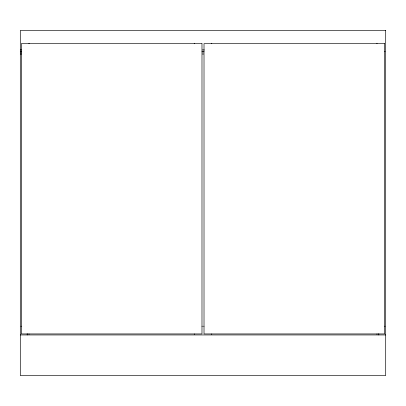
<?xml version="1.0" encoding="UTF-8"?>
<svg xmlns="http://www.w3.org/2000/svg" width="406" height="406" viewBox="0 0 406 406"><rect width="100%" height="100%" fill="white"/><g stroke="black" fill="none" stroke-linecap="round" stroke-linejoin="round"><path stroke-width="0.61" d="M20.3 49.938L21.569 49.938M202.366 49.938L204.269 49.938M20.909 51.359L21.315 51.359M201.985 51.359L202.391 51.359M203.609 51.359L204.015 51.359M384.685 51.359L385.091 51.359M20.3 51.968L21.569 51.968M202.366 51.968L203.634 51.968M20.3 53.998L21.569 53.998M202.366 53.998L203.634 53.998M20.909 326.221L21.315 326.221M201.985 326.221L202.391 326.221M203.609 326.221L204.015 326.221M384.685 326.221L385.091 326.221M20.3 334.95L385.7 334.95M378.798 333.681L378.798 334.95M376.971 43.239L376.971 43.645M376.971 333.935L376.971 334.341M211.729 43.239L211.729 43.645M211.729 333.935L211.729 334.341M194.271 43.239L194.271 43.645M194.271 333.935L194.271 334.341M29.029 43.239L29.029 43.645M29.029 333.935L29.029 334.341M27.202 333.681L27.202 334.95M385.7 30.45L20.3 30.45L20.3 375.55L385.7 375.55L385.7 30.45M201.985 43.645L21.315 43.645L21.315 333.935L201.985 333.935L201.985 43.645M384.685 43.645L204.015 43.645L204.015 333.935L384.685 333.935L384.685 43.645"/></g></svg>
